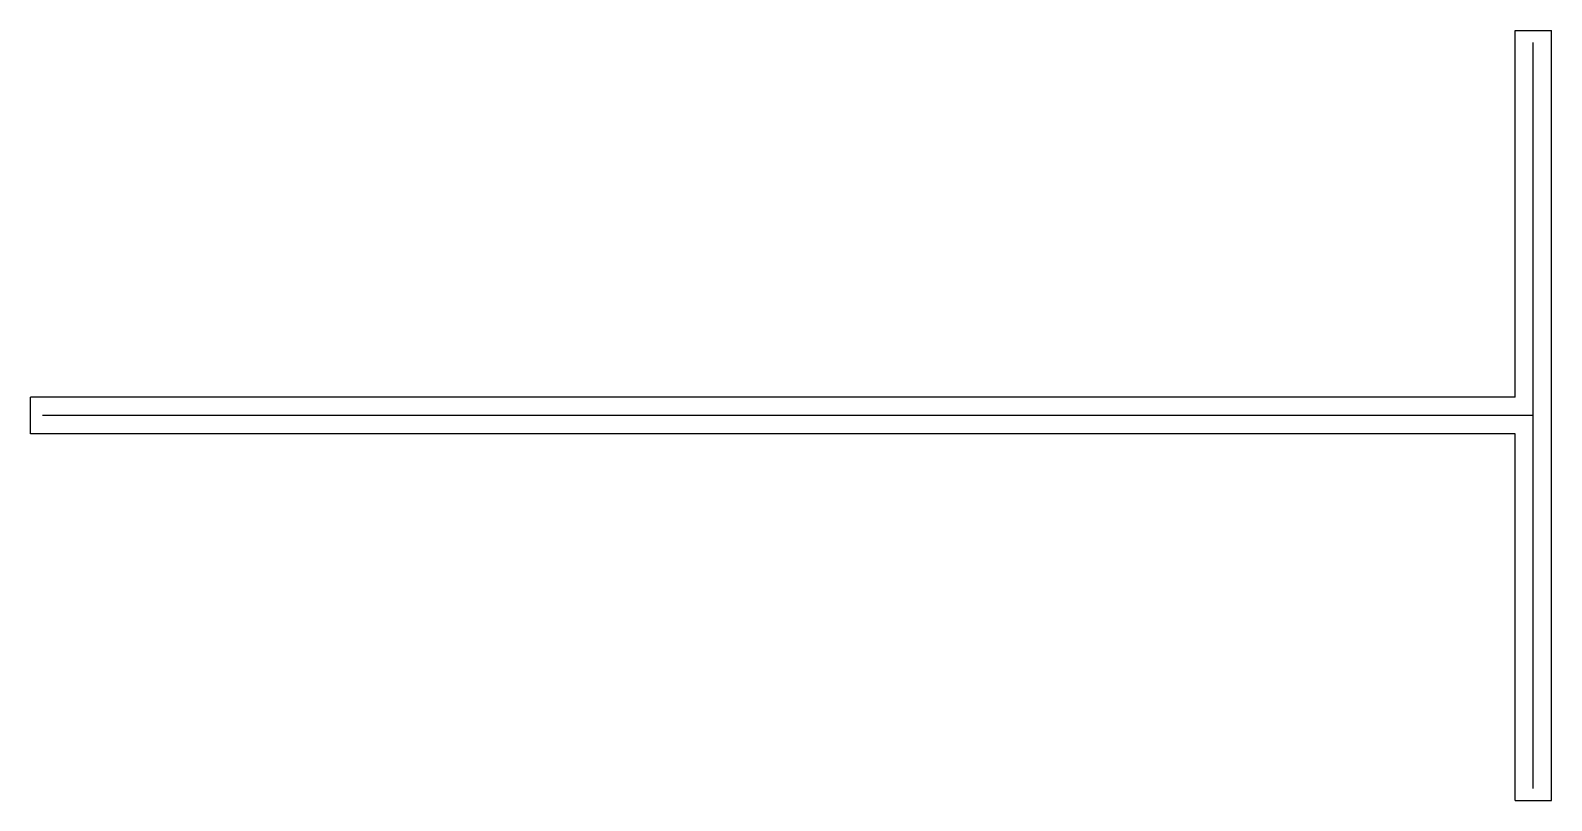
# Model space of a CAD drawing. Units: millimetres at full size, sheet at 1:100. Extents: x -15751 to 9239, y -15935 to -3290.
import ezdxf

# ---------------------------------------------------------------- set-up
doc = ezdxf.new("R2010")
doc.units = ezdxf.units.MM
doc.header["$LTSCALE"] = 100
doc.layers.add('0-0', color=7, linetype='Continuous')

msp = doc.modelspace()

# ---------------------------------------------------------------- linework, layer by layer
at = {"layer": '0-0'}
for p, q in [((8638.8, -3289.8), (9238.8, -3289.8)), ((8638.8, -9312.2), (8638.8, -3289.8)), ((8938.8, -15734.7), (8938.8, -3489.8)), ((9238.8, -15934.7), (9238.8, -3289.8)), ((-15751, -9912.2), (-15751, -9312.2)), ((8638.8, -9312.2), (-15751, -9312.2)), ((8938.8, -9612.2), (-15551, -9612.2)), ((8638.8, -9912.2), (-15751, -9912.2)), ((8638.8, -15934.7), (8638.8, -9912.2)), ((8638.8, -15934.7), (9238.8, -15934.7))]:
    msp.add_line(p, q, dxfattribs=at)

doc.saveas('drawing.dxf')
